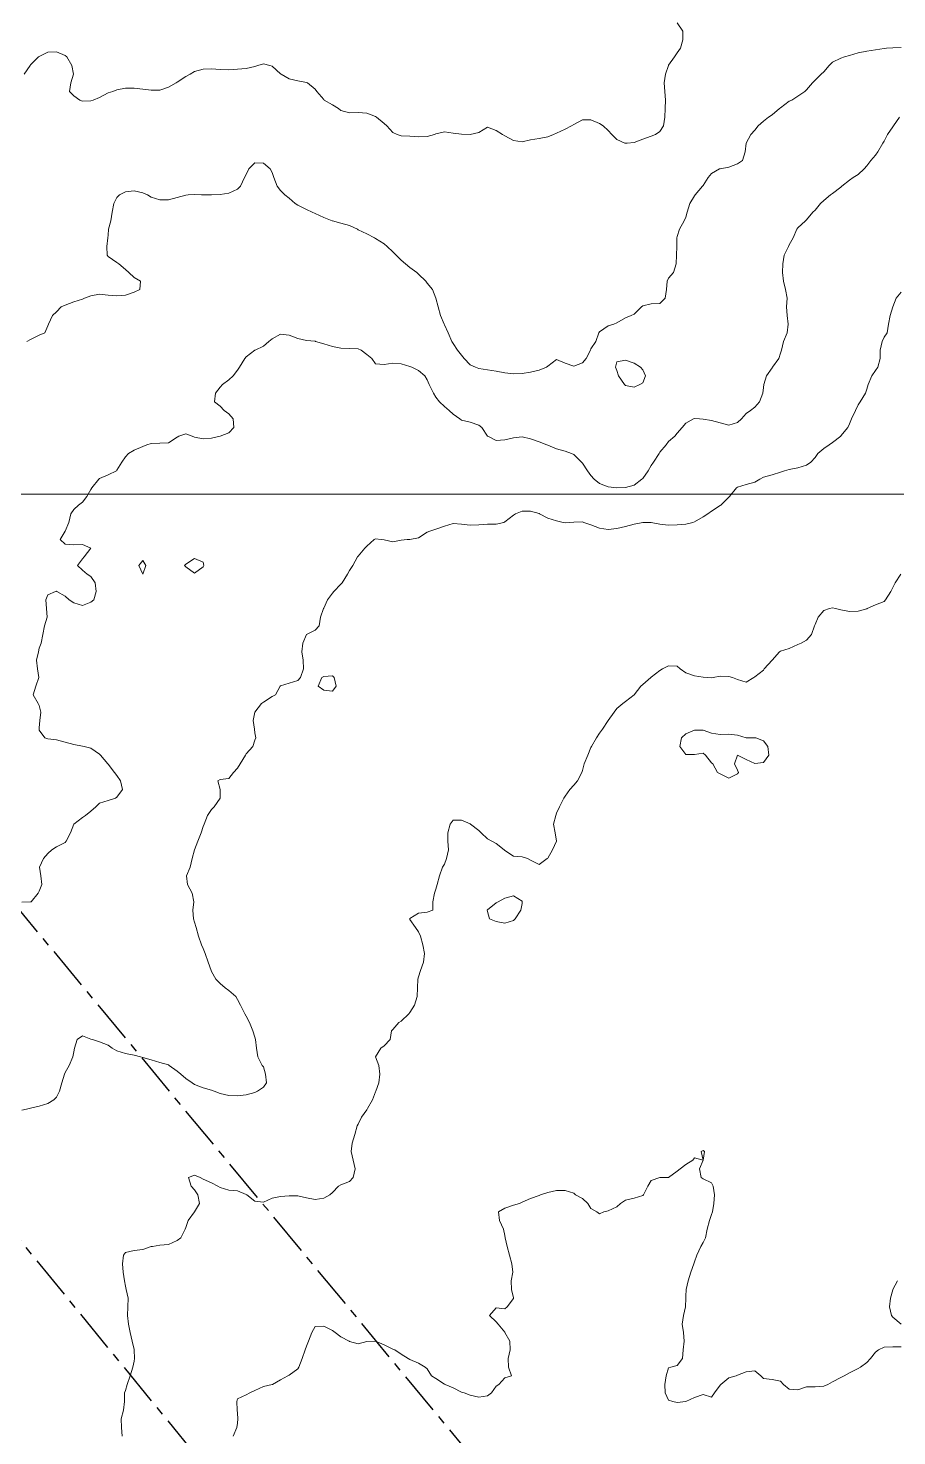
# Model space of a CAD drawing. Header units: centimetres. Extents: x 0 to 642158, y -847 to 649707.
# Drawn here: x 616479.1 to 616529.5, y 621032.8 to 621114.4 of the extents above; entities that cross this region are included whole.
import ezdxf

# ---------------------------------------------------------------- set-up
doc = ezdxf.new("R2010")
doc.units = ezdxf.units.CM
doc.header["$MEASUREMENT"] = 0
doc.linetypes.add('CENTERX2', pattern=[4, 2.5, -0.5, 0.5, -0.5])
doc.layers.add('MEV_grille', color=254, linetype='Continuous', lineweight=9)
doc.layers.add('WAL_topographie 0.5', color=253, linetype='Continuous', lineweight=20)
doc.layers.add('SPW_parcellaire cadastral', color=7, linetype='CENTERX2', lineweight=25, true_color=0xff0542)

# ---------------------------------------------------------------- blocks, each defined once
blk = doc.blocks.new('*U114')
at = {"layer": 'MEV_grille', "transparency": 33554687}
blk.add_lwpolyline([(-1338.461, 0), (1338.461, 0)], dxfattribs=at)
blk = doc.blocks.new('*U115')
at = {"layer": 'MEV_grille', "color": 0, "linetype": 'ByBlock', "lineweight": -2, "transparency": 16777216}
blk.add_blockref('*U114', (0, -1300), dxfattribs=at)

msp = doc.modelspace()

# ---------------------------------------------------------------- linework, layer by layer
at = {"layer": 'SPW_parcellaire cadastral'}
for points in [[(616517.432, 621020.631), (616515.356, 621018.862), (616458.873, 621087.118), (616442.43, 621111.761), (616437.847, 621122.116)], [(616479.77, 621016.467), (616479.388, 621024.438), (616478.406, 621024.453), (616478.025, 621031.062), (616477.65, 621037.559), (616477.153, 621044.703), (616477.072, 621046.015), (616500.15, 621017.788), (616479.77, 621016.467)]]:
    msp.add_lwpolyline(points, dxfattribs=at)
at = {"layer": 'WAL_topographie 0.5'}
for points in [[(616516.75, 621114.725), (616517.078, 621114.25), (616517.078, 621113.75), (616516.947, 621113.25), (616516.75, 621112.979), (616516.588, 621112.75), (616516.25, 621112.271), (616516.24, 621112.25), (616516.069, 621111.75), (616515.993, 621111.25), (616516.037, 621110.75), (616516.072, 621110.25), (616516.048, 621109.75), (616516.025, 621109.25), (616515.962, 621108.75), (616515.75, 621108.431), (616515.49, 621108.25), (616515.25, 621108.146), (616514.75, 621107.972), (616514.25, 621107.792), (616513.841, 621107.75), (616513.75, 621107.739), (616513.718, 621107.75), (616513.25, 621107.954), (616512.966, 621108.25), (616512.75, 621108.489), (616512.453, 621108.75), (616512.25, 621108.891), (616511.75, 621109.099), (616511.25, 621109.11), (616510.75, 621108.829), (616510.619, 621108.75), (616510.25, 621108.569), (616509.75, 621108.33), (616509.583, 621108.25), (616509.25, 621108.114), (616508.75, 621108.027), (616508.25, 621107.935), (616507.75, 621107.83), (616507.25, 621107.893), (616506.75, 621108.181), (616506.625, 621108.25), (616506.25, 621108.492), (616505.75, 621108.675), (616505.25, 621108.37), (616504.75, 621108.25), (616504.75, 621108.25), (616504.749, 621108.25), (616504.25, 621108.266), (616503.75, 621108.331), (616503.25, 621108.397), (616502.75, 621108.292), (616502.667, 621108.25), (616502.25, 621108.127), (616501.75, 621108.107), (616501.25, 621108.156), (616500.75, 621108.18), (616500.5, 621108.25), (616500.25, 621108.372), (616499.909, 621108.75), (616499.75, 621108.894), (616499.306, 621109.25), (616499.25, 621109.285), (616498.75, 621109.492), (616498.25, 621109.523), (616497.75, 621109.5), (616497.25, 621109.652), (616497.099, 621109.75), (616496.75, 621109.975), (616496.283, 621110.25), (616496.25, 621110.276), (616495.856, 621110.75), (616495.75, 621110.889), (616495.302, 621111.25), (616495.25, 621111.273), (616494.75, 621111.364), (616494.25, 621111.471), (616493.786, 621111.75), (616493.75, 621111.774), (616493.25, 621112.215), (616493.125, 621112.25), (616492.75, 621112.357), (616492.434, 621112.25), (616492.25, 621112.204), (616491.75, 621112.081), (616491.25, 621112.036), (616490.75, 621112.011), (616490.25, 621112.028), (616489.75, 621112.068), (616489.25, 621112.048), (616488.75, 621111.9), (616488.5, 621111.75), (616488.25, 621111.616), (616487.75, 621111.295), (616487.694, 621111.25), (616487.25, 621110.993), (616486.75, 621110.822), (616486.25, 621110.825), (616485.75, 621110.889), (616485.25, 621110.934), (616484.75, 621110.934), (616484.25, 621110.839), (616484.02, 621110.75), (616483.75, 621110.658), (616483.25, 621110.405), (616482.886, 621110.25), (616482.75, 621110.202), (616482.25, 621110.193), (616482.113, 621110.25), (616481.75, 621110.5), (616481.513, 621110.75), (616481.573, 621111.25), (616481.737, 621111.75), (616481.642, 621112.25), (616481.352, 621112.75), (616481.25, 621112.83), (616480.75, 621113.036), (616480.25, 621113.022), (616479.75, 621112.78), (616479.703, 621112.75), (616479.25, 621112.29), (616479.215, 621112.25), (616478.88, 621111.75)], [(616529.75, 621113.292), (616529.25, 621113.273), (616528.9, 621113.25), (616528.75, 621113.238), (616528.25, 621113.159), (616527.75, 621113.085), (616527.25, 621112.988), (616526.75, 621112.836), (616526.462, 621112.75), (616526.25, 621112.671), (616525.75, 621112.439), (616525.558, 621112.25), (616525.25, 621111.894), (616525.099, 621111.75), (616524.75, 621111.409), (616524.598, 621111.25), (616524.25, 621110.84), (616524.155, 621110.75), (616523.75, 621110.467), (616523.391, 621110.25), (616523.25, 621110.175), (616522.75, 621109.805), (616522.693, 621109.75), (616522.25, 621109.394), (616522.052, 621109.25), (616521.75, 621109.023), (616521.443, 621108.75), (616521.25, 621108.511), (616521.019, 621108.25), (616520.75, 621107.75), (616520.75, 621107.75), (616520.688, 621107.25), (616520.539, 621106.75), (616520.25, 621106.552), (616519.75, 621106.351), (616519.25, 621106.263), (616519.209, 621106.25), (616518.75, 621105.992), (616518.545, 621105.75), (616518.25, 621105.29), (616518.219, 621105.25), (616517.785, 621104.75), (616517.75, 621104.702), (616517.486, 621104.25), (616517.331, 621103.75), (616517.25, 621103.45), (616517.163, 621103.25), (616516.884, 621102.75), (616516.75, 621102.327), (616516.727, 621102.25), (616516.722, 621101.75), (616516.716, 621101.25), (616516.693, 621100.75), (616516.533, 621100.25), (616516.25, 621099.908), (616516.173, 621099.75), (616516.137, 621099.25), (616516.062, 621098.75), (616515.75, 621098.445), (616515.25, 621098.42), (616514.75, 621098.321), (616514.675, 621098.25), (616514.25, 621097.825), (616514.083, 621097.75), (616513.75, 621097.614), (616513.25, 621097.321), (616513.071, 621097.25), (616512.75, 621097.145), (616512.25, 621096.795), (616512.208, 621096.75), (616512.038, 621096.25), (616511.75, 621095.818), (616511.728, 621095.75), (616511.466, 621095.25), (616511.25, 621095.01), (616510.75, 621094.803), (616510.25, 621094.991), (616509.75, 621095.2), (616509.25, 621094.806), (616509.173, 621094.75), (616508.75, 621094.578), (616508.25, 621094.465), (616507.75, 621094.384), (616507.25, 621094.365), (616506.75, 621094.428), (616506.25, 621094.522), (616505.75, 621094.604), (616505.25, 621094.681), (616505.056, 621094.75), (616504.75, 621094.886), (616504.402, 621095.25), (616504.25, 621095.447), (616504.005, 621095.75), (616503.75, 621096.118), (616503.673, 621096.25), (616503.466, 621096.75), (616503.25, 621097.216), (616503.228, 621097.25), (616503.029, 621097.75), (616502.894, 621098.25), (616502.75, 621098.75), (616502.75, 621098.75), (616502.556, 621099.25), (616502.25, 621099.625), (616502.167, 621099.75), (616501.75, 621100.153), (616501.643, 621100.25), (616501.25, 621100.539), (616501, 621100.75), (616500.75, 621100.963), (616500.443, 621101.25), (616500.25, 621101.435), (616499.935, 621101.75), (616499.75, 621101.913), (616499.25, 621102.221), (616499.197, 621102.25), (616498.75, 621102.483), (616498.25, 621102.73), (616498.202, 621102.75), (616497.75, 621102.979), (616497.25, 621103.111), (616496.75, 621103.243), (616496.731, 621103.25), (616496.25, 621103.441), (616495.75, 621103.671), (616495.571, 621103.75), (616495.25, 621103.891), (616494.75, 621104.152), (616494.6, 621104.25), (616494.25, 621104.548), (616493.986, 621104.75), (616493.75, 621104.993), (616493.554, 621105.25), (616493.36, 621105.75), (616493.25, 621106.038), (616493.138, 621106.25), (616492.75, 621106.578), (616492.25, 621106.61), (616491.914, 621106.25), (616491.75, 621105.927), (616491.66, 621105.75), (616491.427, 621105.25), (616491.25, 621105.073), (616490.75, 621104.856), (616490.25, 621104.776), (616489.75, 621104.75), (616489.75, 621104.75), (616489.25, 621104.745), (616489.167, 621104.75), (616488.75, 621104.779), (616488.393, 621104.75), (616488.25, 621104.741), (616487.75, 621104.596), (616487.25, 621104.46), (616486.75, 621104.467), (616486.25, 621104.619), (616486.028, 621104.75), (616485.75, 621104.86), (616485.25, 621104.977), (616484.75, 621104.934), (616484.409, 621104.75), (616484.25, 621104.591), (616484.07, 621104.25), (616483.98, 621103.75), (616483.904, 621103.25), (616483.768, 621102.75), (616483.75, 621102.417), (616483.738, 621102.25), (616483.665, 621101.75), (616483.681, 621101.25), (616483.75, 621101.175), (616484.25, 621100.835), (616484.367, 621100.75), (616484.75, 621100.412), (616484.946, 621100.25), (616485.25, 621099.946), (616485.617, 621099.75), (616485.583, 621099.25), (616485.25, 621099.114), (616484.75, 621098.932), (616484.25, 621098.899), (616483.75, 621098.931), (616483.25, 621098.981), (616482.75, 621098.893), (616482.38, 621098.75), (616482.25, 621098.699), (616481.75, 621098.541), (616481.25, 621098.358), (616481.028, 621098.25), (616480.75, 621097.956), (616480.524, 621097.75), (616480.292, 621097.25), (616480.25, 621097.159), (616480.07, 621096.75), (616479.75, 621096.617), (616479.25, 621096.354), (616479.038, 621096.25)], [(616529.645, 621109.25), (616529.29, 621108.75), (616529.25, 621108.693), (616528.947, 621108.25), (616528.75, 621107.87), (616528.681, 621107.75), (616528.393, 621107.25), (616528.25, 621107.05), (616527.984, 621106.75), (616527.75, 621106.435), (616527.595, 621106.25), (616527.25, 621105.933), (616526.961, 621105.75), (616526.75, 621105.61), (616526.304, 621105.25), (616526.25, 621105.205), (616525.75, 621104.826), (616525.636, 621104.75), (616525.25, 621104.429), (616525.067, 621104.25), (616524.75, 621103.868), (616524.625, 621103.75), (616524.25, 621103.306), (616524.19, 621103.25), (616523.75, 621102.827), (616523.697, 621102.75), (616523.475, 621102.25), (616523.25, 621101.841), (616523.207, 621101.75), (616522.96, 621101.25), (616522.885, 621100.75), (616522.857, 621100.25), (616522.91, 621099.75), (616523.04, 621099.25), (616523.12, 621098.75), (616523.086, 621098.25), (616523.123, 621097.75), (616523.195, 621097.25), (616523.12, 621096.75), (616522.926, 621096.25), (616522.798, 621095.75), (616522.75, 621095.573), (616522.64, 621095.25), (616522.283, 621094.75), (616522.25, 621094.71), (616521.926, 621094.25), (616521.777, 621093.75), (616521.75, 621093.568), (616521.709, 621093.25), (616521.524, 621092.75), (616521.25, 621092.439), (616521.012, 621092.25), (616520.75, 621092.075), (616520.471, 621091.75), (616520.25, 621091.55), (616519.75, 621091.399), (616519.25, 621091.532), (616518.75, 621091.656), (616518.25, 621091.739), (616518.05, 621091.75), (616517.75, 621091.778), (616517.694, 621091.75), (616517.25, 621091.51), (616517.033, 621091.25), (616516.75, 621090.923), (616516.612, 621090.75), (616516.25, 621090.449), (616516.113, 621090.25), (616515.75, 621089.823), (616515.71, 621089.75), (616515.38, 621089.25), (616515.25, 621089.047), (616515.068, 621088.75), (616514.75, 621088.297), (616514.698, 621088.25), (616514.25, 621087.908), (616513.75, 621087.774), (616513.25, 621087.762), (616512.75, 621087.822), (616512.25, 621088.012), (616511.932, 621088.25), (616511.75, 621088.476), (616511.552, 621088.75), (616511.25, 621089.181), (616511.191, 621089.25), (616510.75, 621089.698), (616510.625, 621089.75), (616510.25, 621089.881), (616509.75, 621090.02), (616509.25, 621090.223), (616509.192, 621090.25), (616508.75, 621090.422), (616508.25, 621090.604), (616507.75, 621090.705), (616507.25, 621090.658), (616506.75, 621090.534), (616506.25, 621090.503), (616505.761, 621090.75), (616505.75, 621090.759), (616505.415, 621091.25), (616505.25, 621091.394), (616504.75, 621091.571), (616504.25, 621091.68), (616504.148, 621091.75), (616503.75, 621092.037), (616503.516, 621092.25), (616503.25, 621092.47), (616502.958, 621092.75), (616502.75, 621093.013), (616502.612, 621093.25), (616502.364, 621093.75), (616502.25, 621094.01), (616502.105, 621094.25), (616501.75, 621094.561), (616501.359, 621094.75), (616501.25, 621094.795), (616500.75, 621094.948), (616500.25, 621094.996), (616499.75, 621094.917), (616499.25, 621094.957), (616499.037, 621095.25), (616498.75, 621095.495), (616498.417, 621095.75), (616498.25, 621095.821), (616497.75, 621095.844), (616497.25, 621095.851), (616496.75, 621095.954), (616496.25, 621096.106), (616495.778, 621096.25), (616495.75, 621096.255), (616495.25, 621096.306), (616494.75, 621096.426), (616494.25, 621096.612), (616493.75, 621096.671), (616493.25, 621096.393), (616493.058, 621096.25), (616492.75, 621095.982), (616492.269, 621095.75), (616492.25, 621095.74), (616491.75, 621095.347), (616491.674, 621095.25), (616491.369, 621094.75), (616491.25, 621094.579), (616490.99, 621094.25), (616490.75, 621094.014), (616490.382, 621093.75), (616490.25, 621093.589), (616489.966, 621093.25), (616489.922, 621092.75), (616490.25, 621092.5), (616490.483, 621092.25), (616490.75, 621092.05), (616490.993, 621091.75), (616491.035, 621091.25), (616490.75, 621090.953), (616490.25, 621090.75), (616490.25, 621090.75), (616489.75, 621090.643), (616489.25, 621090.588), (616488.75, 621090.693), (616488.625, 621090.75), (616488.25, 621090.894), (616487.855, 621090.75), (616487.75, 621090.694), (616487.25, 621090.373), (616486.75, 621090.341), (616486.25, 621090.333), (616485.985, 621090.25), (616485.75, 621090.155), (616485.25, 621089.943), (616484.935, 621089.75), (616484.75, 621089.558), (616484.534, 621089.25), (616484.25, 621088.773), (616484.222, 621088.75), (616483.75, 621088.507), (616483.25, 621088.288), (616483.211, 621088.25), (616482.801, 621087.75), (616482.75, 621087.659), (616482.513, 621087.25), (616482.25, 621086.917), (616482.033, 621086.75), (616481.75, 621086.5), (616481.574, 621086.25), (616481.466, 621085.75), (616481.25, 621085.25), (616481.25, 621085.25), (616480.967, 621084.75), (616481.25, 621084.479), (616481.75, 621084.446), (616482.25, 621084.469), (616482.75, 621084.25), (616482.75, 621084.25), (616482.75, 621084.25), (616482.361, 621083.75), (616482.25, 621083.639), (616481.97, 621083.25), (616482.25, 621082.97), (616482.539, 621082.75), (616482.75, 621082.617), (616482.989, 621082.25), (616483.053, 621081.75), (616482.907, 621081.25), (616482.75, 621081.114), (616482.25, 621080.928), (616481.75, 621081.075), (616481.48, 621081.25), (616481.25, 621081.468), (616480.772, 621081.75), (616480.75, 621081.763), (616480.7, 621081.75), (616480.25, 621081.554), (616480.141, 621081.25), (616480.162, 621080.75), (616480.208, 621080.25), (616480.056, 621079.75), (616479.955, 621079.25), (616479.868, 621078.75), (616479.75, 621078.464), (616479.7, 621078.25), (616479.595, 621077.75), (616479.647, 621077.25), (616479.725, 621076.75), (616479.556, 621076.25), (616479.405, 621075.75), (616479.696, 621075.25), (616479.75, 621075.125), (616479.841, 621074.75), (616479.793, 621074.25), (616479.75, 621073.833), (616479.74, 621073.75), (616479.75, 621073.694), (616480.084, 621073.25), (616480.25, 621073.186), (616480.75, 621073.135), (616481.25, 621073.011), (616481.75, 621072.875), (616482.25, 621072.779), (616482.35, 621072.75), (616482.75, 621072.65), (616483.25, 621072.298), (616483.294, 621072.25), (616483.731, 621071.75), (616483.75, 621071.73), (616484.114, 621071.25), (616484.25, 621071.063), (616484.464, 621070.75), (616484.574, 621070.25), (616484.25, 621069.81), (616484.167, 621069.75), (616483.75, 621069.621), (616483.25, 621069.454), (616483.034, 621069.25), (616482.75, 621069), (616482.428, 621068.75), (616482.25, 621068.637), (616481.75, 621068.25), (616481.75, 621068.25), (616481.554, 621067.75), (616481.319, 621067.25), (616481.25, 621067.183), (616480.75, 621066.94), (616480.479, 621066.75), (616480.25, 621066.55), (616479.995, 621066.25), (616479.764, 621065.75), (616479.85, 621065.25), (616479.906, 621064.75), (616479.75, 621064.365), (616479.692, 621064.25), (616479.273, 621063.75), (616479.25, 621063.735), (616478.75, 621063.717)], [(616529.75, 621099.114), (616529.457, 621098.75), (616529.25, 621098.25), (616529.25, 621098.25), (616529.097, 621097.75), (616529.015, 621097.25), (616528.921, 621096.75), (616528.75, 621096.5), (616528.639, 621096.25), (616528.527, 621095.75), (616528.532, 621095.25), (616528.382, 621094.75), (616528.25, 621094.556), (616528.046, 621094.25), (616527.83, 621093.75), (616527.75, 621093.469), (616527.674, 621093.25), (616527.356, 621092.75), (616527.25, 621092.571), (616527.102, 621092.25), (616526.862, 621091.75), (616526.75, 621091.467), (616526.65, 621091.25), (616526.25, 621090.762), (616526.237, 621090.75), (616525.75, 621090.394), (616525.562, 621090.25), (616525.25, 621090.031), (616524.917, 621089.75), (616524.75, 621089.508), (616524.507, 621089.25), (616524.25, 621089.066), (616523.75, 621088.92), (616523.25, 621088.828), (616522.981, 621088.75), (616522.75, 621088.673), (616522.25, 621088.517), (616521.75, 621088.367), (616521.538, 621088.25), (616521.25, 621088.083), (616520.75, 621087.946), (616520.25, 621087.797), (616520.195, 621087.75), (616519.785, 621087.25), (616519.75, 621087.21), (616519.275, 621086.75), (616519.25, 621086.731), (616518.75, 621086.402), (616518.528, 621086.25), (616518.25, 621086.071), (616517.75, 621085.779), (616517.657, 621085.75), (616517.25, 621085.647), (616516.75, 621085.606), (616516.25, 621085.58), (616515.75, 621085.641), (616515.25, 621085.745), (616514.75, 621085.742), (616514.25, 621085.641), (616513.75, 621085.514), (616513.25, 621085.397), (616512.75, 621085.334), (616512.25, 621085.408), (616511.75, 621085.612), (616511.338, 621085.75), (616511.25, 621085.78), (616510.75, 621085.768), (616510.5, 621085.75), (616510.25, 621085.734), (616510.145, 621085.75), (616509.75, 621085.834), (616509.25, 621085.995), (616508.768, 621086.25), (616508.75, 621086.26), (616508.25, 621086.404), (616507.75, 621086.407), (616507.369, 621086.25), (616507.25, 621086.176), (616506.75, 621085.776), (616506.687, 621085.75), (616506.25, 621085.647), (616505.75, 621085.64), (616505.25, 621085.617), (616504.75, 621085.581), (616504.25, 621085.642), (616503.75, 621085.677), (616503.25, 621085.537), (616502.75, 621085.357), (616502.408, 621085.25), (616502.25, 621085.175), (616501.75, 621084.854), (616501.25, 621084.767), (616501.083, 621084.75), (616500.75, 621084.717), (616500.25, 621084.617), (616499.75, 621084.729), (616499.583, 621084.75), (616499.25, 621084.798), (616499.179, 621084.75), (616498.75, 621084.375), (616498.625, 621084.25), (616498.25, 621083.788), (616498.217, 621083.75), (616497.941, 621083.25), (616497.75, 621082.964), (616497.635, 621082.75), (616497.314, 621082.25), (616497.25, 621082.161), (616496.839, 621081.75), (616496.75, 621081.646), (616496.471, 621081.25), (616496.25, 621080.781), (616496.229, 621080.75), (616496.065, 621080.25), (616495.982, 621079.75), (616495.75, 621079.49), (616495.25, 621079.25), (616495.25, 621079.25), (616495.034, 621078.75), (616494.989, 621078.25), (616495.058, 621077.75), (616495.075, 621077.25), (616494.902, 621076.75), (616494.75, 621076.575), (616494.25, 621076.434), (616493.75, 621076.279), (616493.729, 621076.25), (616493.459, 621075.75), (616493.25, 621075.65), (616492.75, 621075.327), (616492.632, 621075.25), (616492.25, 621074.75), (616492.25, 621074.75), (616492.159, 621074.25), (616492.231, 621073.75), (616492.25, 621073.536), (616492.307, 621073.25), (616492.25, 621073.117), (616492.138, 621072.75), (616491.75, 621072.318), (616491.707, 621072.25), (616491.411, 621071.75), (616491.25, 621071.493), (616491.019, 621071.25), (616490.75, 621070.9), (616490.25, 621070.831), (616490.107, 621070.75), (616490.237, 621070.25), (616490.239, 621069.75), (616489.894, 621069.25), (616489.75, 621069.088), (616489.513, 621068.75), (616489.315, 621068.25), (616489.25, 621068.109), (616489.138, 621067.75), (616488.945, 621067.25), (616488.75, 621066.75), (616488.75, 621066.75), (616488.629, 621066.25), (616488.509, 621065.75), (616488.288, 621065.25), (616488.35, 621064.75), (616488.613, 621064.25), (616488.712, 621063.75), (616488.667, 621063.25), (616488.693, 621062.75), (616488.75, 621062.562), (616488.848, 621062.25), (616488.991, 621061.75), (616489.152, 621061.25), (616489.25, 621061.028), (616489.371, 621060.75), (616489.55, 621060.25), (616489.724, 621059.75), (616489.75, 621059.706), (616489.992, 621059.25), (616490.25, 621058.996), (616490.541, 621058.75), (616490.75, 621058.599), (616491.146, 621058.25), (616491.25, 621058.066), (616491.424, 621057.75), (616491.684, 621057.25), (616491.75, 621057.117), (616491.944, 621056.75), (616492.143, 621056.25), (616492.25, 621055.885), (616492.293, 621055.75), (616492.349, 621055.25), (616492.428, 621054.75), (616492.685, 621054.25), (616492.75, 621054.162), (616492.871, 621053.75), (616492.936, 621053.25), (616492.75, 621052.986), (616492.41, 621052.75), (616492.25, 621052.687), (616491.75, 621052.544), (616491.25, 621052.487), (616490.75, 621052.514), (616490.25, 621052.618), (616489.905, 621052.75), (616489.75, 621052.817), (616489.25, 621052.959), (616488.75, 621053.138), (616488.611, 621053.25), (616488.25, 621053.494), (616487.961, 621053.75), (616487.75, 621053.915), (616487.288, 621054.25), (616487.25, 621054.277), (616486.75, 621054.429), (616486.25, 621054.571), (616485.75, 621054.714), (616485.63, 621054.75), (616485.25, 621054.854), (616484.75, 621054.94), (616484.25, 621055.095), (616483.974, 621055.25), (616483.75, 621055.425), (616483.25, 621055.621), (616482.841, 621055.75), (616482.75, 621055.779), (616482.25, 621055.975), (616481.95, 621055.75), (616481.788, 621055.25), (616481.75, 621055.036), (616481.696, 621054.75), (616481.491, 621054.25), (616481.25, 621053.838), (616481.217, 621053.75), (616481.064, 621053.25), (616480.925, 621052.75), (616480.75, 621052.417), (616480.591, 621052.25), (616480.25, 621052.042), (616479.75, 621051.889), (616479.25, 621051.764), (616479.188, 621051.75), (616478.75, 621051.655)], [(616514.591, 621093.75), (616514.25, 621093.6), (616513.75, 621093.696), (616513.698, 621093.75), (616513.343, 621094.25), (616513.25, 621094.57), (616513.163, 621094.75), (616513.25, 621095.071), (616513.75, 621095.168), (616514.25, 621094.987), (616514.618, 621094.75), (616514.75, 621094.604), (616514.914, 621094.25), (616514.75, 621093.85), (616514.591, 621093.75)], [(616489.295, 621083.25), (616489.25, 621083.165), (616488.75, 621082.813), (616488.25, 621083.163), (616488.182, 621083.25), (616488.25, 621083.335), (616488.75, 621083.662), (616489.25, 621083.45), (616489.295, 621083.25)], [(616529.727, 621082.75), (616529.399, 621082.25), (616529.25, 621081.981), (616529.147, 621081.75), (616528.824, 621081.25), (616528.75, 621081.171), (616528.25, 621080.97), (616527.772, 621080.75), (616527.75, 621080.742), (616527.25, 621080.604), (616526.75, 621080.586), (616526.25, 621080.682), (616525.929, 621080.75), (616525.75, 621080.797), (616525.594, 621080.75), (616525.25, 621080.646), (616524.932, 621080.25), (616524.75, 621079.821), (616524.706, 621079.75), (616524.534, 621079.25), (616524.25, 621078.922), (616523.944, 621078.75), (616523.75, 621078.669), (616523.25, 621078.426), (616522.75, 621078.287), (616522.687, 621078.25), (616522.25, 621077.75), (616522.25, 621077.75), (616521.802, 621077.25), (616521.75, 621077.178), (616521.25, 621076.8), (616521.188, 621076.75), (616520.75, 621076.481), (616520.25, 621076.643), (616519.95, 621076.75), (616519.75, 621076.813), (616519.25, 621076.836), (616518.833, 621076.75), (616518.75, 621076.726), (616518.5, 621076.75), (616518.25, 621076.77), (616517.75, 621076.844), (616517.25, 621077.024), (616516.917, 621077.25), (616516.75, 621077.402), (616516.25, 621077.429), (616515.9, 621077.25), (616515.75, 621077.164), (616515.25, 621076.764), (616515.231, 621076.75), (616514.75, 621076.356), (616514.637, 621076.25), (616514.25, 621075.75), (616514.25, 621075.75), (616513.75, 621075.368), (616513.602, 621075.25), (616513.25, 621074.953), (616513.088, 621074.75), (616512.75, 621074.25), (616512.75, 621074.25), (616512.421, 621073.75), (616512.25, 621073.526), (616512.08, 621073.25), (616511.773, 621072.75), (616511.75, 621072.691), (616511.562, 621072.25), (616511.348, 621071.75), (616511.25, 621071.35), (616511.225, 621071.25), (616510.976, 621070.75), (616510.75, 621070.5), (616510.524, 621070.25), (616510.25, 621069.864), (616510.167, 621069.75), (616509.917, 621069.25), (616509.75, 621068.875), (616509.703, 621068.75), (616509.579, 621068.25), (616509.679, 621067.75), (616509.75, 621067.25), (616509.75, 621067.25), (616509.75, 621067.25), (616509.526, 621066.75), (616509.25, 621066.279), (616509.212, 621066.25), (616508.75, 621065.897), (616508.25, 621066.155), (616508.068, 621066.25), (616507.75, 621066.35), (616507.25, 621066.396), (616506.75, 621066.717), (616506.72, 621066.75), (616506.25, 621067.117), (616505.992, 621067.25), (616505.75, 621067.39), (616505.384, 621067.75), (616505.25, 621067.886), (616504.762, 621068.25), (616504.75, 621068.258), (616504.25, 621068.475), (616503.75, 621068.469), (616503.575, 621068.25), (616503.452, 621067.75), (616503.45, 621067.25), (616503.483, 621066.75), (616503.375, 621066.25), (616503.25, 621065.916), (616503.137, 621065.75), (616502.958, 621065.25), (616502.839, 621064.75), (616502.75, 621064.472), (616502.67, 621064.25), (616502.575, 621063.75), (616502.583, 621063.25), (616502.25, 621063.139), (616501.75, 621063.083), (616501.25, 621062.776), (616501.238, 621062.75), (616501.25, 621062.724), (616501.571, 621062.25), (616501.75, 621062), (616501.872, 621061.75), (616502, 621061.25), (616502.086, 621060.75), (616502.043, 621060.25), (616501.857, 621059.75), (616501.75, 621059.386), (616501.715, 621059.25), (616501.687, 621058.75), (616501.662, 621058.25), (616501.512, 621057.75), (616501.25, 621057.314), (616501.188, 621057.25), (616500.75, 621056.813), (616500.612, 621056.75), (616500.25, 621056.33), (616500.189, 621056.25), (616500.1, 621055.75), (616499.75, 621055.382), (616499.571, 621055.25), (616499.25, 621054.75), (616499.447, 621054.25), (616499.511, 621053.75), (616499.451, 621053.25), (616499.265, 621052.75), (616499.25, 621052.719), (616499.087, 621052.25), (616498.798, 621051.75), (616498.75, 621051.684), (616498.439, 621051.25), (616498.25, 621050.85), (616498.187, 621050.75), (616498.055, 621050.25), (616497.903, 621049.75), (616497.845, 621049.25), (616497.956, 621048.75), (616498.083, 621048.25), (616497.96, 621047.75), (616497.75, 621047.518), (616497.25, 621047.324), (616497.103, 621047.25), (616496.75, 621046.875), (616496.607, 621046.75), (616496.25, 621046.55), (616495.75, 621046.469), (616495.25, 621046.564), (616494.75, 621046.683), (616494.25, 621046.679), (616493.75, 621046.654), (616493.25, 621046.548), (616492.75, 621046.314), (616492.25, 621046.383), (616491.792, 621046.75), (616491.75, 621046.772), (616491.25, 621046.977), (616490.75, 621047.018), (616490.25, 621047.172), (616490.112, 621047.25), (616489.75, 621047.448), (616489.25, 621047.657), (616489.089, 621047.75), (616488.75, 621047.888), (616488.4, 621047.75), (616488.571, 621047.25), (616488.75, 621047.034), (616488.952, 621046.75), (616489.042, 621046.25), (616488.75, 621045.75), (616488.75, 621045.75), (616488.386, 621045.25), (616488.25, 621044.841), (616488.219, 621044.75), (616487.955, 621044.25), (616487.75, 621044.1), (616487.25, 621043.865), (616486.75, 621043.826), (616486.313, 621043.75), (616486.25, 621043.739), (616485.75, 621043.583), (616485.25, 621043.514), (616484.75, 621043.39), (616484.639, 621043.25), (616484.581, 621042.75), (616484.626, 621042.25), (616484.69, 621041.75), (616484.75, 621041.437), (616484.796, 621041.25), (616484.913, 621040.75), (616484.884, 621040.25), (616484.871, 621039.75), (616484.929, 621039.25), (616485.017, 621038.75), (616485.14, 621038.25), (616485.25, 621037.778), (616485.256, 621037.75), (616485.276, 621037.25), (616485.25, 621037.096), (616485.171, 621036.75), (616485.029, 621036.25), (616484.852, 621035.75), (616484.75, 621035.393), (616484.689, 621035.25), (616484.696, 621034.75), (616484.628, 621034.25), (616484.507, 621033.75), (616484.521, 621033.25), (616484.564, 621032.75)], [(616485.75, 621082.75), (616485.75, 621082.75), (616485.75, 621082.75), (616485.526, 621083.25), (616485.75, 621083.533), (616485.941, 621083.25), (616485.75, 621082.75)], [(616496.977, 621076.25), (616496.75, 621075.956), (616496.25, 621076.015), (616495.934, 621076.25), (616496.136, 621076.75), (616496.25, 621076.813), (616496.75, 621076.854), (616496.859, 621076.75), (616496.977, 621076.25)], [(616520.313, 621071.25), (616520.25, 621071.167), (616519.75, 621070.906), (616519.25, 621071.156), (616519.083, 621071.25), (616518.817, 621071.75), (616518.75, 621071.803), (616518.396, 621072.25), (616518.25, 621072.359), (616517.75, 621072.288), (616517.25, 621072.279), (616516.906, 621072.75), (616517.01, 621073.25), (616517.25, 621073.476), (616517.75, 621073.692), (616518.25, 621073.693), (616518.75, 621073.524), (616519.25, 621073.453), (616519.75, 621073.475), (616520.25, 621073.411), (616520.75, 621073.258), (616521.25, 621073.258), (616521.306, 621073.25), (616521.75, 621073.083), (616522.017, 621072.75), (616522.073, 621072.25), (616521.75, 621071.827), (616521.25, 621071.771), (616520.75, 621072), (616520.25, 621072.25), (616520.073, 621071.75), (616520.25, 621071.375), (616520.313, 621071.25)], [(616507.359, 621062.75), (616507.25, 621062.667), (616506.75, 621062.509), (616506.25, 621062.593), (616505.857, 621062.75), (616505.75, 621063.179), (616505.736, 621063.25), (616505.75, 621063.269), (616506.25, 621063.674), (616506.375, 621063.75), (616506.75, 621063.947), (616507.25, 621064.097), (616507.75, 621063.771), (616507.758, 621063.75), (616507.75, 621063.65), (616507.691, 621063.25), (616507.359, 621062.75)], [(616518.25, 621048.75), (616518.333, 621049.25), (616518.25, 621049.313), (616518.139, 621049.25), (616518.25, 621048.75)], [(616529.75, 621037.918), (616529.25, 621037.926), (616528.75, 621037.907), (616528.43, 621037.75), (616528.25, 621037.609), (616527.955, 621037.25), (616527.75, 621037.028), (616527.38, 621036.75), (616527.25, 621036.677), (616526.75, 621036.417), (616526.434, 621036.25), (616526.25, 621036.155), (616525.75, 621035.895), (616525.488, 621035.75), (616525.25, 621035.644), (616524.75, 621035.601), (616524.25, 621035.605), (616523.75, 621035.427), (616523.25, 621035.479), (616522.908, 621035.75), (616522.75, 621035.937), (616522.25, 621036.042), (616521.75, 621036.083), (616521.6, 621036.25), (616521.25, 621036.542), (616520.75, 621036.469), (616520.25, 621036.279), (616520.179, 621036.25), (616519.75, 621036.125), (616519.276, 621035.75), (616519.25, 621035.712), (616518.917, 621035.25), (616518.75, 621035), (616518.25, 621035.162), (616517.75, 621034.988), (616517.25, 621034.75), (616517.25, 621034.75), (616516.75, 621034.706), (616516.5, 621034.75), (616516.25, 621034.827), (616516.046, 621035.25), (616516.034, 621035.75), (616516.11, 621036.25), (616516.25, 621036.712), (616516.375, 621036.75), (616516.75, 621036.85), (616517.066, 621037.25), (616517.095, 621037.75), (616517.153, 621038.25), (616517.122, 621038.75), (616517.048, 621039.25), (616517.125, 621039.75), (616517.225, 621040.25), (616517.243, 621040.75), (616517.25, 621040.875), (616517.275, 621041.25), (616517.392, 621041.75), (616517.54, 621042.25), (616517.711, 621042.75), (616517.75, 621042.861), (616517.886, 621043.25), (616518.123, 621043.75), (616518.25, 621043.981), (616518.39, 621044.25), (616518.489, 621044.75), (616518.621, 621045.25), (616518.75, 621045.604), (616518.793, 621045.75), (616518.875, 621046.25), (616518.92, 621046.75), (616518.833, 621047.25), (616518.75, 621047.442), (616518.25, 621047.667), (616518.135, 621047.75), (616518.05, 621048.25), (616518.25, 621048.75), (616517.75, 621048.9), (616517.65, 621048.75), (616517.25, 621048.51), (616516.925, 621048.25), (616516.75, 621048.125), (616516.25, 621047.75), (616516.25, 621047.75), (616515.75, 621047.75), (616515.25, 621047.575), (616515.04, 621047.25), (616514.787, 621046.75), (616514.75, 621046.708), (616514.25, 621046.543), (616513.75, 621046.438), (616513.464, 621046.25), (616513.25, 621046.054), (616512.75, 621045.821), (616512.5, 621045.75), (616512.25, 621045.645), (616512.083, 621045.75), (616511.75, 621045.96), (616511.56, 621046.25), (616511.25, 621046.523), (616510.855, 621046.75), (616510.75, 621046.841), (616510.25, 621047), (616509.75, 621046.987), (616509.25, 621046.883), (616508.821, 621046.75), (616508.75, 621046.708), (616508.25, 621046.536), (616507.75, 621046.317), (616507.607, 621046.25), (616507.25, 621046.146), (616506.75, 621045.962), (616506.383, 621045.75), (616506.437, 621045.25), (616506.669, 621044.75), (616506.75, 621044.393), (616506.781, 621044.25), (616506.897, 621043.75), (616507.024, 621043.25), (616507.16, 621042.75), (616507.219, 621042.25), (616507.131, 621041.75), (616507.141, 621041.25), (616507.25, 621040.778), (616507.258, 621040.75), (616507.25, 621040.729), (616506.891, 621040.25), (616506.75, 621040.132), (616506.25, 621040.181), (616505.871, 621039.75), (616506.25, 621039.371), (616506.368, 621039.25), (616506.75, 621038.769), (616506.76, 621038.75), (616507.044, 621038.25), (616507.067, 621037.75), (616506.956, 621037.25), (616506.964, 621036.75), (616507.15, 621036.25), (616506.75, 621036.132), (616506.408, 621035.75), (616506.25, 621035.646), (616505.976, 621035.25), (616505.75, 621035.089), (616505.25, 621035.015), (616504.75, 621035.115), (616504.386, 621035.25), (616504.25, 621035.304), (616503.75, 621035.55), (616503.285, 621035.75), (616503.25, 621035.771), (616502.75, 621036.097), (616502.5, 621036.25), (616502.25, 621036.657), (616502.125, 621036.75), (616501.75, 621036.971), (616501.25, 621037.185), (616501.143, 621037.25), (616500.75, 621037.5), (616500.383, 621037.75), (616500.25, 621037.792), (616499.75, 621038.05), (616499.25, 621038.25), (616498.75, 621038.239), (616498.25, 621038.094), (616497.75, 621038.229), (616497.716, 621038.25), (616497.25, 621038.51), (616496.922, 621038.75), (616496.75, 621038.878), (616496.25, 621039.12), (616495.75, 621039.103), (616495.568, 621038.75), (616495.36, 621038.25), (616495.25, 621037.969), (616495.179, 621037.75), (616494.99, 621037.25), (616494.803, 621036.75), (616494.75, 621036.65), (616494.25, 621036.292), (616494.175, 621036.25), (616493.75, 621036.014), (616493.275, 621035.75), (616493.25, 621035.739), (616492.75, 621035.62), (616492.25, 621035.388), (616491.955, 621035.25), (616491.75, 621035.15), (616491.25, 621034.908), (616491.202, 621034.75), (616491.238, 621034.25), (616491.25, 621034.083), (616491.277, 621033.75), (616491.25, 621033.5), (616491.209, 621033.25), (616491, 621032.75)], [(616529.733, 621039.25), (616529.25, 621039.654), (616529.184, 621039.75), (616529.064, 621040.25), (616529.122, 621040.75), (616529.25, 621041.235), (616529.256, 621041.25), (616529.527, 621041.75)]]:
    msp.add_lwpolyline(points, dxfattribs=at)

# ---------------------------------------------------------------- block references
at = {"layer": 'MEV_grille', "transparency": 33554687}
msp.add_blockref('*U115', (616669.481, 622387.381), dxfattribs=at)

doc.saveas('drawing.dxf')
